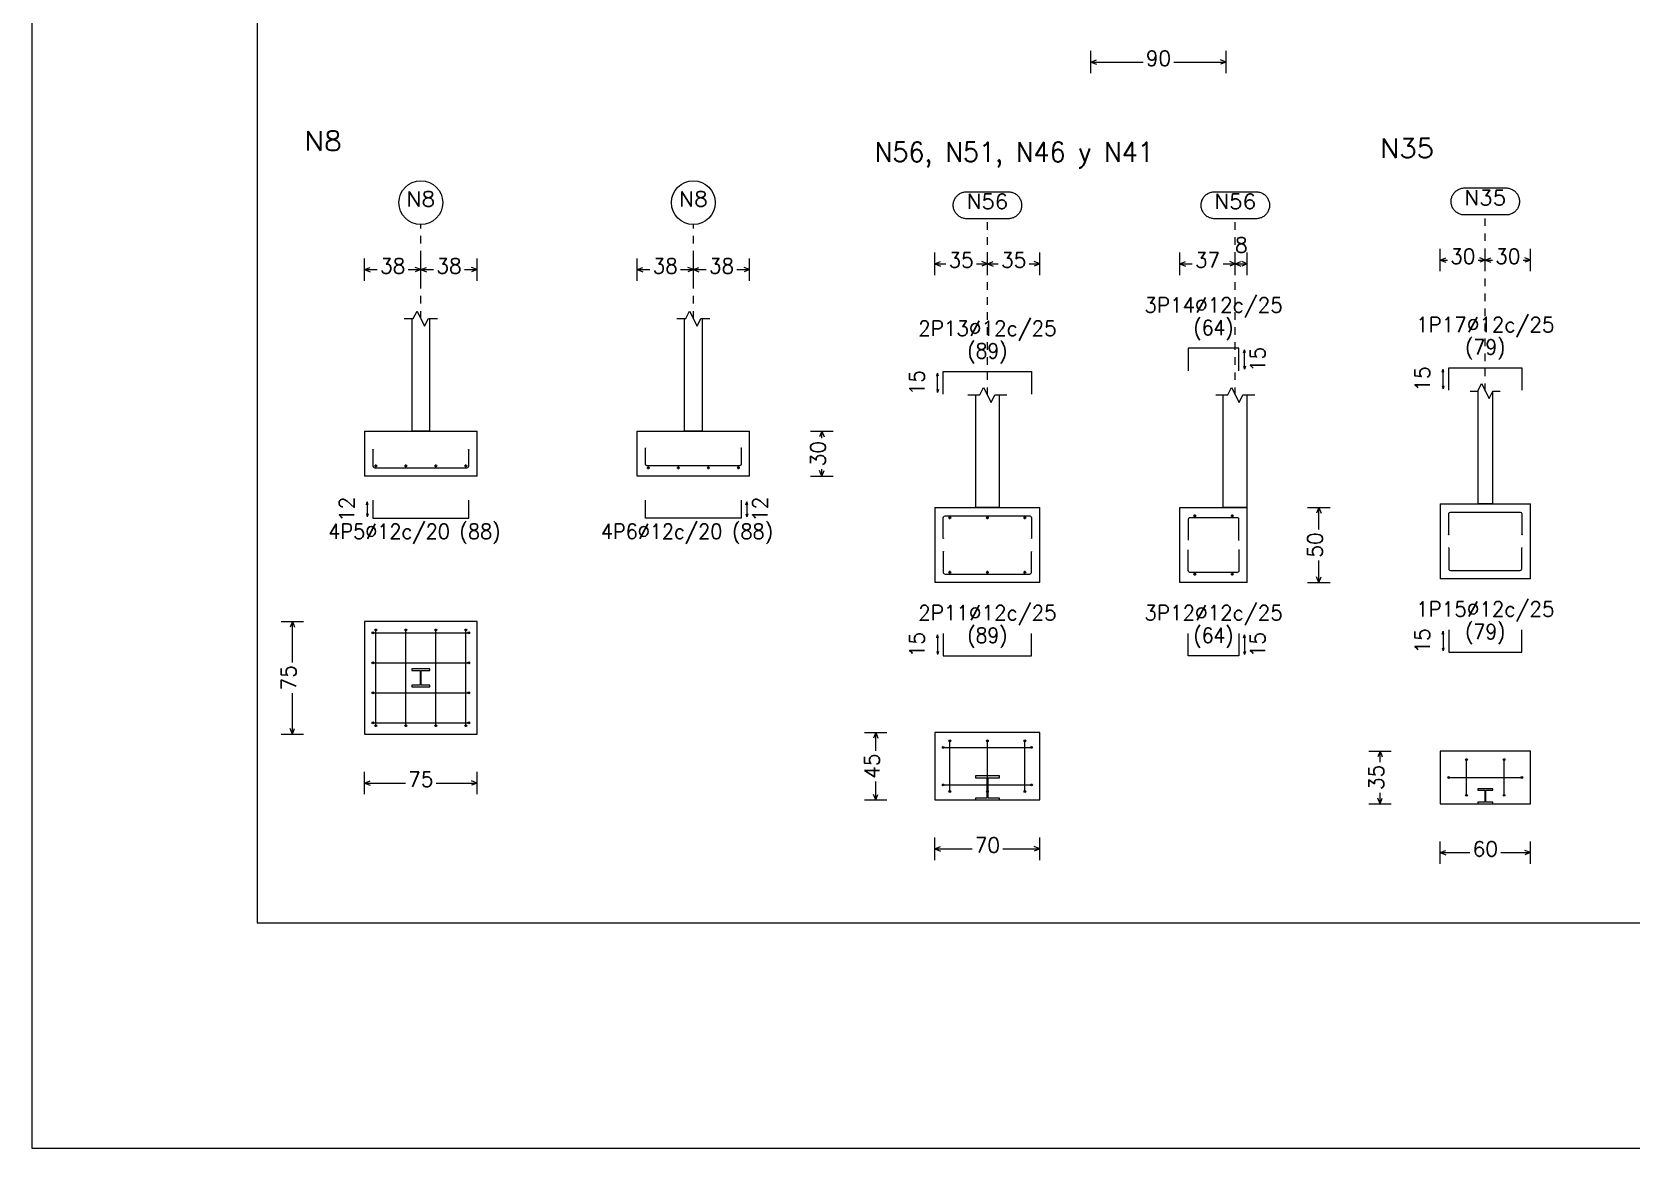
# Model space of a CAD drawing. Header units: millimetres. Extents: x -252 to 259, y -4 to 137.
# Drawn here: x -205.98 to -184.68, y 10.57 to 25.44 of the extents above; entities that cross this region are included whole.
import ezdxf
from ezdxf.enums import TextEntityAlignment as Align

# ---------------------------------------------------------------- set-up
doc = ezdxf.new("R2010")
doc.units = ezdxf.units.MM
doc.linetypes.add('CYPE_PUNTO', pattern=[0.075, 0, -0.075])
for name, color, linetype, lineweight in [('CIM_COTAS', 2, 'Continuous', 0), ('CIM_DIB_ARMADOS', 4, 'Continuous', 0), ('CIM_GEOMETRIA', 2, 'Continuous', 0), ('CIM_REFEREN', 2, 'Continuous', 0), ('CIM_TXT_ARMADOS', 3, 'Continuous', 0), ('RECUAD_LIMITES', 2, 'Continuous', 0), ('RECUAD_MARCO', 1, 'Continuous', 20)]:
    doc.layers.add(name, color=color, linetype=linetype, lineweight=lineweight)
doc.styles.add('CYPETXT', font='romans__.ttf', dxfattribs={"height": 0.2})

msp = doc.modelspace()

# ---------------------------------------------------------------- hatches: boundary and pattern name
at = {"layer": 'CIM_DIB_ARMADOS'}
h = msp.add_hatch(color=256, dxfattribs=at)
edge = h.paths.add_edge_path(flags=0)
edge.add_arc((-201.438, 19.871), 0.0016, 0, 360)
h = msp.add_hatch(color=256, dxfattribs=at)
edge = h.paths.add_edge_path(flags=0)
edge.add_arc((-200.162, 19.871), 0.0016, 0, 360)
h = msp.add_hatch(color=256, dxfattribs=at)
edge = h.paths.add_edge_path(flags=0)
edge.add_arc((-197.807, 19.895), 0.0016, 0, 360)
h = msp.add_hatch(color=256, dxfattribs=at)
edge = h.paths.add_edge_path(flags=0)
edge.add_arc((-196.531, 19.895), 0.0016, 0, 360)
h = msp.add_hatch(color=256, dxfattribs=at)
edge = h.paths.add_edge_path(flags=0)
edge.add_arc((-193.839, 18.69), 0.0016, 0, 360)
h = msp.add_hatch(color=256, dxfattribs=at)
edge = h.paths.add_edge_path(flags=0)
edge.add_arc((-192.663, 18.69), 0.0016, 0, 360)
h = msp.add_hatch(color=256, dxfattribs=at)
edge = h.paths.add_edge_path(flags=0)
edge.add_arc((-190.576, 18.666), 0.0016, 0, 360)
h = msp.add_hatch(color=256, dxfattribs=at)
edge = h.paths.add_edge_path(flags=0)
edge.add_arc((-190.576, 18.538), 0.0016, 0, 360)
h = msp.add_hatch(color=256, dxfattribs=at)
edge = h.paths.add_edge_path(flags=0)
edge.add_arc((-189.9, 18.666), 0.0016, 0, 360)
h = msp.add_hatch(color=256, dxfattribs=at)
edge = h.paths.add_edge_path(flags=0)
edge.add_arc((-189.9, 18.538), 0.0016, 0, 360)
h = msp.add_hatch(color=256, dxfattribs=at)
edge = h.paths.add_edge_path(flags=0)
edge.add_arc((-187.105, 18.74), 0.0016, 0, 360)
h = msp.add_hatch(color=256, dxfattribs=at)
edge = h.paths.add_edge_path(flags=0)
edge.add_arc((-187.105, 18.564), 0.0016, 0, 360)
h = msp.add_hatch(color=256, dxfattribs=at)
edge = h.paths.add_edge_path(flags=0)
edge.add_arc((-186.129, 18.74), 0.0016, 0, 360)
h = msp.add_hatch(color=256, dxfattribs=at)
edge = h.paths.add_edge_path(flags=0)
edge.add_arc((-186.129, 18.564), 0.0016, 0, 360)
h = msp.add_hatch(color=256, dxfattribs=at)
edge = h.paths.add_edge_path(flags=0)
edge.add_arc((-193.839, 18.514), 0.0016, 0, 360)
h = msp.add_hatch(color=256, dxfattribs=at)
edge = h.paths.add_edge_path(flags=0)
edge.add_arc((-192.663, 18.514), 0.0016, 0, 360)
h = msp.add_hatch(color=256, dxfattribs=at)
edge = h.paths.add_edge_path(flags=0)
edge.add_arc((-201.4, 17.471), 0.0016, 0, 360)
h = msp.add_hatch(color=256, dxfattribs=at)
edge = h.paths.add_edge_path(flags=0)
edge.add_arc((-201, 17.471), 0.0016, 0, 360)
h = msp.add_hatch(color=256, dxfattribs=at)
edge = h.paths.add_edge_path(flags=0)
edge.add_arc((-200.6, 17.471), 0.0016, 0, 360)
h = msp.add_hatch(color=256, dxfattribs=at)
edge = h.paths.add_edge_path(flags=0)
edge.add_arc((-200.2, 17.471), 0.0016, 0, 360)
h = msp.add_hatch(color=256, dxfattribs=at)
edge = h.paths.add_edge_path(flags=0)
edge.add_arc((-201.438, 17.433), 0.0016, 0, 360)
h = msp.add_hatch(color=256, dxfattribs=at)
edge = h.paths.add_edge_path(flags=0)
edge.add_arc((-200.162, 17.433), 0.0016, 0, 360)
h = msp.add_hatch(color=256, dxfattribs=at)
edge = h.paths.add_edge_path(flags=0)
edge.add_arc((-201.438, 17.033), 0.0016, 0, 360)
h = msp.add_hatch(color=256, dxfattribs=at)
edge = h.paths.add_edge_path(flags=0)
edge.add_arc((-200.162, 17.033), 0.0016, 0, 360)
h = msp.add_hatch(color=256, dxfattribs=at)
edge = h.paths.add_edge_path(flags=0)
edge.add_arc((-201.438, 16.633), 0.0016, 0, 360)
h = msp.add_hatch(color=256, dxfattribs=at)
edge = h.paths.add_edge_path(flags=0)
edge.add_arc((-200.162, 16.633), 0.0016, 0, 360)
h = msp.add_hatch(color=256, dxfattribs=at)
edge = h.paths.add_edge_path(flags=0)
edge.add_arc((-201.438, 16.233), 0.0016, 0, 360)
h = msp.add_hatch(color=256, dxfattribs=at)
edge = h.paths.add_edge_path(flags=0)
edge.add_arc((-201.4, 16.195), 0.0016, 0, 360)
h = msp.add_hatch(color=256, dxfattribs=at)
edge = h.paths.add_edge_path(flags=0)
edge.add_arc((-201, 16.195), 0.0016, 0, 360)
h = msp.add_hatch(color=256, dxfattribs=at)
edge = h.paths.add_edge_path(flags=0)
edge.add_arc((-200.6, 16.195), 0.0016, 0, 360)
h = msp.add_hatch(color=256, dxfattribs=at)
edge = h.paths.add_edge_path(flags=0)
edge.add_arc((-200.2, 16.195), 0.0016, 0, 360)
h = msp.add_hatch(color=256, dxfattribs=at)
edge = h.paths.add_edge_path(flags=0)
edge.add_arc((-200.162, 16.233), 0.0016, 0, 360)
h = msp.add_hatch(color=256, dxfattribs=at)
edge = h.paths.add_edge_path(flags=0)
edge.add_arc((-193.751, 15.994), 0.0016, 0, 360)
h = msp.add_hatch(color=256, dxfattribs=at)
edge = h.paths.add_edge_path(flags=0)
edge.add_arc((-193.751, 15.994), 0.0016, 0, 360)
h = msp.add_hatch(color=256, dxfattribs=at)
edge = h.paths.add_edge_path(flags=0)
edge.add_arc((-193.251, 15.994), 0.0016, 0, 360)
h = msp.add_hatch(color=256, dxfattribs=at)
edge = h.paths.add_edge_path(flags=0)
edge.add_arc((-193.251, 15.994), 0.0016, 0, 360)
h = msp.add_hatch(color=256, dxfattribs=at)
edge = h.paths.add_edge_path(flags=0)
edge.add_arc((-192.751, 15.994), 0.0016, 0, 360)
h = msp.add_hatch(color=256, dxfattribs=at)
edge = h.paths.add_edge_path(flags=0)
edge.add_arc((-192.751, 15.994), 0.0016, 0, 360)
h = msp.add_hatch(color=256, dxfattribs=at)
edge = h.paths.add_edge_path(flags=0)
edge.add_arc((-193.839, 15.906), 0.0016, 0, 360)
h = msp.add_hatch(color=256, dxfattribs=at)
edge = h.paths.add_edge_path(flags=0)
edge.add_arc((-193.839, 15.906), 0.0016, 0, 360)
h = msp.add_hatch(color=256, dxfattribs=at)
edge = h.paths.add_edge_path(flags=0)
edge.add_arc((-192.663, 15.906), 0.0016, 0, 360)
h = msp.add_hatch(color=256, dxfattribs=at)
edge = h.paths.add_edge_path(flags=0)
edge.add_arc((-192.663, 15.906), 0.0016, 0, 360)
h = msp.add_hatch(color=256, dxfattribs=at)
edge = h.paths.add_edge_path(flags=0)
edge.add_arc((-186.867, 15.744), 0.0016, 0, 360)
h = msp.add_hatch(color=256, dxfattribs=at)
edge = h.paths.add_edge_path(flags=0)
edge.add_arc((-186.867, 15.744), 0.0016, 0, 360)
h = msp.add_hatch(color=256, dxfattribs=at)
edge = h.paths.add_edge_path(flags=0)
edge.add_arc((-186.367, 15.744), 0.0016, 0, 360)
h = msp.add_hatch(color=256, dxfattribs=at)
edge = h.paths.add_edge_path(flags=0)
edge.add_arc((-186.367, 15.744), 0.0016, 0, 360)
h = msp.add_hatch(color=256, dxfattribs=at)
edge = h.paths.add_edge_path(flags=0)
edge.add_arc((-193.839, 15.406), 0.0016, 0, 360)
h = msp.add_hatch(color=256, dxfattribs=at)
edge = h.paths.add_edge_path(flags=0)
edge.add_arc((-193.839, 15.406), 0.0016, 0, 360)
h = msp.add_hatch(color=256, dxfattribs=at)
edge = h.paths.add_edge_path(flags=0)
edge.add_arc((-192.663, 15.406), 0.0016, 0, 360)
h = msp.add_hatch(color=256, dxfattribs=at)
edge = h.paths.add_edge_path(flags=0)
edge.add_arc((-192.663, 15.406), 0.0016, 0, 360)
h = msp.add_hatch(color=256, dxfattribs=at)
edge = h.paths.add_edge_path(flags=0)
edge.add_arc((-187.105, 15.506), 0.0016, 0, 360)
h = msp.add_hatch(color=256, dxfattribs=at)
edge = h.paths.add_edge_path(flags=0)
edge.add_arc((-187.105, 15.506), 0.0016, 0, 360)
h = msp.add_hatch(color=256, dxfattribs=at)
edge = h.paths.add_edge_path(flags=0)
edge.add_arc((-186.129, 15.506), 0.0016, 0, 360)
h = msp.add_hatch(color=256, dxfattribs=at)
edge = h.paths.add_edge_path(flags=0)
edge.add_arc((-186.129, 15.506), 0.0016, 0, 360)
h = msp.add_hatch(color=256, dxfattribs=at)
edge = h.paths.add_edge_path(flags=0)
edge.add_arc((-193.751, 15.318), 0.0016, 0, 360)
h = msp.add_hatch(color=256, dxfattribs=at)
edge = h.paths.add_edge_path(flags=0)
edge.add_arc((-193.751, 15.318), 0.0016, 0, 360)
h = msp.add_hatch(color=256, dxfattribs=at)
edge = h.paths.add_edge_path(flags=0)
edge.add_arc((-193.251, 15.318), 0.0016, 0, 360)
h = msp.add_hatch(color=256, dxfattribs=at)
edge = h.paths.add_edge_path(flags=0)
edge.add_arc((-193.251, 15.318), 0.0016, 0, 360)
h = msp.add_hatch(color=256, dxfattribs=at)
edge = h.paths.add_edge_path(flags=0)
edge.add_arc((-192.751, 15.318), 0.0016, 0, 360)
h = msp.add_hatch(color=256, dxfattribs=at)
edge = h.paths.add_edge_path(flags=0)
edge.add_arc((-192.751, 15.318), 0.0016, 0, 360)
h = msp.add_hatch(color=256, dxfattribs=at)
edge = h.paths.add_edge_path(flags=0)
edge.add_arc((-186.867, 15.268), 0.0016, 0, 360)
h = msp.add_hatch(color=256, dxfattribs=at)
edge = h.paths.add_edge_path(flags=0)
edge.add_arc((-186.867, 15.268), 0.0016, 0, 360)
h = msp.add_hatch(color=256, dxfattribs=at)
edge = h.paths.add_edge_path(flags=0)
edge.add_arc((-186.367, 15.268), 0.0016, 0, 360)
h = msp.add_hatch(color=256, dxfattribs=at)
edge = h.paths.add_edge_path(flags=0)
edge.add_arc((-186.367, 15.268), 0.0016, 0, 360)

# ---------------------------------------------------------------- linework, layer by layer
at = {"layer": 'CIM_COTAS'}
for p, q in [((-191.872, 24.885), (-191.872, 25.185)), ((-190.072, 24.885), (-190.072, 25.185)), ((-191.872, 25.035), (-191.797, 25.065)), ((-191.872, 25.035), (-191.797, 25.005)), ((-191.872, 25.035), (-191.177, 25.035)), ((-190.766, 25.035), (-190.072, 25.035)), ((-190.072, 25.035), (-190.147, 25.065)), ((-190.072, 25.035), (-190.147, 25.005)), ((-201.55, 22.12), (-201.55, 22.42)), ((-200.8, 22.12), (-200.8, 22.42)), ((-200.8, 22.12), (-200.8, 22.42)), ((-200.05, 22.12), (-200.05, 22.42)), ((-197.919, 22.12), (-197.919, 22.42)), ((-197.169, 22.12), (-197.169, 22.42)), ((-197.169, 22.12), (-197.169, 22.42)), ((-196.419, 22.12), (-196.419, 22.42)), ((-193.951, 22.198), (-193.951, 22.498)), ((-193.951, 22.348), (-193.876, 22.378)), ((-193.251, 22.348), (-193.326, 22.378)), ((-193.251, 22.198), (-193.251, 22.498)), ((-193.251, 22.198), (-193.251, 22.498)), ((-193.251, 22.348), (-193.176, 22.378)), ((-192.551, 22.348), (-192.626, 22.378)), ((-192.551, 22.198), (-192.551, 22.498)), ((-190.688, 22.198), (-190.688, 22.498)), ((-190.688, 22.348), (-190.613, 22.378)), ((-189.948, 22.348), (-190.023, 22.378)), ((-189.948, 22.198), (-189.948, 22.498)), ((-189.948, 22.198), (-189.948, 22.498)), ((-189.948, 22.348), (-189.873, 22.378)), ((-189.788, 22.348), (-189.863, 22.378)), ((-189.788, 22.198), (-189.788, 22.498)), ((-187.217, 22.248), (-187.217, 22.548)), ((-187.217, 22.398), (-187.142, 22.428)), ((-187.217, 22.398), (-187.142, 22.368)), ((-187.217, 22.398), (-187.123, 22.398)), ((-186.712, 22.398), (-186.617, 22.398)), ((-186.617, 22.398), (-186.692, 22.428)), ((-186.617, 22.398), (-186.692, 22.368)), ((-186.617, 22.248), (-186.617, 22.548)), ((-186.617, 22.248), (-186.617, 22.548)), ((-186.617, 22.398), (-186.542, 22.428)), ((-186.617, 22.398), (-186.542, 22.368)), ((-186.617, 22.398), (-186.523, 22.398)), ((-186.112, 22.398), (-186.017, 22.398)), ((-186.017, 22.398), (-186.092, 22.428)), ((-186.017, 22.398), (-186.092, 22.368)), ((-186.017, 22.248), (-186.017, 22.548)), ((-201.55, 22.27), (-201.475, 22.3)), ((-201.55, 22.27), (-201.475, 22.24)), ((-201.55, 22.27), (-201.381, 22.27)), ((-200.97, 22.27), (-200.8, 22.27)), ((-200.8, 22.27), (-200.875, 22.3)), ((-200.8, 22.27), (-200.875, 22.24)), ((-200.8, 22.27), (-200.725, 22.3)), ((-200.8, 22.27), (-200.725, 22.24)), ((-200.8, 22.27), (-200.631, 22.27)), ((-200.22, 22.27), (-200.05, 22.27)), ((-200.05, 22.27), (-200.125, 22.3)), ((-200.05, 22.27), (-200.125, 22.24)), ((-197.919, 22.27), (-197.844, 22.3)), ((-197.919, 22.27), (-197.844, 22.24)), ((-197.919, 22.27), (-197.75, 22.27)), ((-197.339, 22.27), (-197.169, 22.27)), ((-197.169, 22.27), (-197.244, 22.3)), ((-197.169, 22.27), (-197.244, 22.24)), ((-197.169, 22.27), (-197.094, 22.3)), ((-197.169, 22.27), (-197.094, 22.24)), ((-197.169, 22.27), (-197, 22.27)), ((-196.589, 22.27), (-196.419, 22.27)), ((-196.419, 22.27), (-196.494, 22.3)), ((-196.419, 22.27), (-196.494, 22.24)), ((-193.951, 22.348), (-193.876, 22.318)), ((-193.951, 22.348), (-193.806, 22.348)), ((-193.395, 22.348), (-193.251, 22.348)), ((-193.251, 22.348), (-193.326, 22.318)), ((-193.251, 22.348), (-193.176, 22.318)), ((-193.251, 22.348), (-193.106, 22.348)), ((-192.695, 22.348), (-192.551, 22.348)), ((-192.551, 22.348), (-192.626, 22.318)), ((-190.688, 22.348), (-190.613, 22.318)), ((-190.688, 22.348), (-190.523, 22.348)), ((-190.112, 22.348), (-189.948, 22.348)), ((-189.948, 22.348), (-190.023, 22.318)), ((-189.948, 22.348), (-189.873, 22.318)), ((-189.948, 22.348), (-189.788, 22.348)), ((-189.788, 22.348), (-189.863, 22.318)), ((-195.608, 20.119), (-195.308, 20.119)), ((-195.458, 20.119), (-195.488, 20.044)), ((-195.458, 20.119), (-195.428, 20.044)), ((-195.458, 20.025), (-195.458, 20.119)), ((-195.458, 19.519), (-195.458, 19.614)), ((-195.608, 19.519), (-195.308, 19.519)), ((-195.458, 19.519), (-195.488, 19.594)), ((-195.458, 19.519), (-195.428, 19.594)), ((-188.985, 19.102), (-188.685, 19.102)), ((-188.835, 19.102), (-188.865, 19.027)), ((-188.835, 19.102), (-188.805, 19.027)), ((-188.835, 18.807), (-188.835, 19.102)), ((-188.835, 18.102), (-188.835, 18.396)), ((-188.835, 18.102), (-188.865, 18.177)), ((-188.835, 18.102), (-188.805, 18.177)), ((-188.985, 18.102), (-188.685, 18.102)), ((-202.662, 17.583), (-202.362, 17.583)), ((-202.512, 17.583), (-202.542, 17.508)), ((-202.512, 17.583), (-202.482, 17.508)), ((-202.512, 17.039), (-202.512, 17.583)), ((-202.512, 16.083), (-202.512, 16.628)), ((-202.662, 16.083), (-202.362, 16.083)), ((-202.512, 16.083), (-202.542, 16.158)), ((-202.512, 16.083), (-202.482, 16.158)), ((-194.889, 16.106), (-194.589, 16.106)), ((-194.739, 16.106), (-194.769, 16.031)), ((-194.739, 16.106), (-194.709, 16.031)), ((-194.739, 15.861), (-194.739, 16.106)), ((-188.17, 15.856), (-187.87, 15.856)), ((-188.02, 15.856), (-188.05, 15.781)), ((-188.02, 15.856), (-187.99, 15.781)), ((-188.02, 15.711), (-188.02, 15.856)), ((-201.55, 15.282), (-201.55, 15.582)), ((-200.05, 15.282), (-200.05, 15.582)), ((-201.55, 15.432), (-201.475, 15.462)), ((-201.55, 15.432), (-201.475, 15.402)), ((-201.55, 15.432), (-201.006, 15.432)), ((-200.595, 15.432), (-200.05, 15.432)), ((-200.05, 15.432), (-200.125, 15.462)), ((-200.05, 15.432), (-200.125, 15.402)), ((-194.739, 15.206), (-194.739, 15.45)), ((-194.889, 15.206), (-194.589, 15.206)), ((-194.739, 15.206), (-194.769, 15.281)), ((-194.739, 15.206), (-194.709, 15.281)), ((-188.17, 15.156), (-187.87, 15.156)), ((-188.02, 15.156), (-188.05, 15.231)), ((-188.02, 15.156), (-188.02, 15.3)), ((-188.02, 15.156), (-187.99, 15.231)), ((-193.951, 14.405), (-193.951, 14.705)), ((-192.551, 14.405), (-192.551, 14.705)), ((-193.951, 14.555), (-193.876, 14.585)), ((-193.951, 14.555), (-193.876, 14.525)), ((-193.951, 14.555), (-193.456, 14.555)), ((-193.045, 14.555), (-192.551, 14.555)), ((-192.551, 14.555), (-192.626, 14.585)), ((-192.551, 14.555), (-192.626, 14.525)), ((-187.217, 14.355), (-187.217, 14.655)), ((-187.217, 14.505), (-187.142, 14.535)), ((-187.217, 14.505), (-187.142, 14.475)), ((-187.217, 14.505), (-186.823, 14.505)), ((-186.412, 14.505), (-186.017, 14.505)), ((-186.017, 14.505), (-186.092, 14.535)), ((-186.017, 14.505), (-186.092, 14.475)), ((-186.017, 14.355), (-186.017, 14.655))]:
    msp.add_line(p, q, dxfattribs=at)
at = {"layer": 'CIM_COTAS', "linetype": 'CYPE_PUNTO'}
for p, q in [((-200.8, 21.619), (-200.8, 22.87)), ((-197.169, 21.619), (-197.169, 22.87)), ((-193.251, 20.602), (-193.251, 22.948)), ((-189.948, 20.602), (-189.948, 22.948)), ((-186.617, 20.652), (-186.617, 22.998))]:
    msp.add_line(p, q, dxfattribs=at)
at = {"layer": 'CIM_COTAS'}
for points in [[(-192.975, 23.308), (-192.963, 23.308), (-192.951, 23.306), (-192.939, 23.304), (-192.927, 23.302), (-192.916, 23.298), (-192.904, 23.294), (-192.894, 23.289), (-192.883, 23.283), (-192.873, 23.276), (-192.863, 23.269), (-192.854, 23.261), (-192.845, 23.253), (-192.837, 23.244), (-192.83, 23.235), (-192.823, 23.225), (-192.817, 23.214), (-192.811, 23.204), (-192.807, 23.193), (-192.803, 23.181), (-192.8, 23.17), (-192.797, 23.158), (-192.796, 23.146), (-192.795, 23.134), (-192.795, 23.122), (-192.796, 23.11), (-192.797, 23.098), (-192.8, 23.086), (-192.803, 23.075), (-192.807, 23.063), (-192.811, 23.052), (-192.817, 23.041), (-192.823, 23.031), (-192.83, 23.021), (-192.837, 23.012), (-192.845, 23.003), (-192.854, 22.994), (-192.863, 22.987), (-192.873, 22.98), (-192.883, 22.973), (-192.894, 22.967), (-192.904, 22.962), (-192.916, 22.958), (-192.927, 22.954), (-192.939, 22.952), (-192.951, 22.95), (-192.963, 22.948), (-192.975, 22.948), (-193.527, 22.948), (-193.539, 22.948), (-193.551, 22.95), (-193.563, 22.952), (-193.574, 22.954), (-193.586, 22.958), (-193.597, 22.962), (-193.608, 22.967), (-193.618, 22.973), (-193.629, 22.98), (-193.638, 22.987), (-193.647, 22.994), (-193.656, 23.003), (-193.664, 23.012), (-193.672, 23.021), (-193.678, 23.031), (-193.685, 23.041), (-193.69, 23.052), (-193.695, 23.063), (-193.699, 23.075), (-193.702, 23.086), (-193.704, 23.098), (-193.706, 23.11), (-193.707, 23.122), (-193.707, 23.134), (-193.706, 23.146), (-193.704, 23.158), (-193.702, 23.17), (-193.699, 23.181), (-193.695, 23.193), (-193.69, 23.204), (-193.685, 23.214), (-193.678, 23.225), (-193.672, 23.235), (-193.664, 23.244), (-193.656, 23.253), (-193.647, 23.261), (-193.638, 23.269), (-193.629, 23.276), (-193.618, 23.283), (-193.608, 23.289), (-193.597, 23.294), (-193.586, 23.298), (-193.574, 23.302), (-193.563, 23.304), (-193.551, 23.306), (-193.539, 23.308), (-193.527, 23.308), (-192.975, 23.308)], [(-189.672, 23.308), (-189.66, 23.308), (-189.648, 23.306), (-189.636, 23.304), (-189.624, 23.302), (-189.613, 23.298), (-189.601, 23.294), (-189.591, 23.289), (-189.58, 23.283), (-189.57, 23.276), (-189.56, 23.269), (-189.551, 23.261), (-189.542, 23.253), (-189.534, 23.244), (-189.527, 23.235), (-189.52, 23.225), (-189.514, 23.214), (-189.508, 23.204), (-189.504, 23.193), (-189.5, 23.181), (-189.497, 23.17), (-189.494, 23.158), (-189.493, 23.146), (-189.492, 23.134), (-189.492, 23.122), (-189.493, 23.11), (-189.494, 23.098), (-189.497, 23.086), (-189.5, 23.075), (-189.504, 23.063), (-189.508, 23.052), (-189.514, 23.041), (-189.52, 23.031), (-189.527, 23.021), (-189.534, 23.012), (-189.542, 23.003), (-189.551, 22.994), (-189.56, 22.987), (-189.57, 22.98), (-189.58, 22.973), (-189.591, 22.967), (-189.601, 22.962), (-189.613, 22.958), (-189.624, 22.954), (-189.636, 22.952), (-189.648, 22.95), (-189.66, 22.948), (-189.672, 22.948), (-190.224, 22.948), (-190.236, 22.948), (-190.248, 22.95), (-190.26, 22.952), (-190.271, 22.954), (-190.283, 22.958), (-190.294, 22.962), (-190.305, 22.967), (-190.315, 22.973), (-190.326, 22.98), (-190.335, 22.987), (-190.344, 22.994), (-190.353, 23.003), (-190.361, 23.012), (-190.369, 23.021), (-190.375, 23.031), (-190.382, 23.041), (-190.387, 23.052), (-190.392, 23.063), (-190.396, 23.075), (-190.399, 23.086), (-190.401, 23.098), (-190.403, 23.11), (-190.404, 23.122), (-190.404, 23.134), (-190.403, 23.146), (-190.401, 23.158), (-190.399, 23.17), (-190.396, 23.181), (-190.392, 23.193), (-190.387, 23.204), (-190.382, 23.214), (-190.375, 23.225), (-190.369, 23.235), (-190.361, 23.244), (-190.353, 23.253), (-190.344, 23.261), (-190.335, 23.269), (-190.326, 23.276), (-190.315, 23.283), (-190.305, 23.289), (-190.294, 23.294), (-190.283, 23.298), (-190.271, 23.302), (-190.26, 23.304), (-190.248, 23.306), (-190.236, 23.308), (-190.224, 23.308), (-189.672, 23.308)], [(-186.341, 23.358), (-186.329, 23.358), (-186.317, 23.356), (-186.305, 23.354), (-186.294, 23.352), (-186.282, 23.348), (-186.271, 23.344), (-186.26, 23.339), (-186.25, 23.333), (-186.239, 23.326), (-186.23, 23.319), (-186.221, 23.311), (-186.212, 23.303), (-186.204, 23.294), (-186.196, 23.285), (-186.19, 23.275), (-186.183, 23.264), (-186.178, 23.254), (-186.173, 23.243), (-186.169, 23.231), (-186.166, 23.22), (-186.164, 23.208), (-186.162, 23.196), (-186.161, 23.184), (-186.161, 23.172), (-186.162, 23.16), (-186.164, 23.148), (-186.166, 23.136), (-186.169, 23.125), (-186.173, 23.113), (-186.178, 23.102), (-186.183, 23.091), (-186.19, 23.081), (-186.196, 23.071), (-186.204, 23.062), (-186.212, 23.053), (-186.221, 23.044), (-186.23, 23.037), (-186.239, 23.03), (-186.25, 23.023), (-186.26, 23.017), (-186.271, 23.012), (-186.282, 23.008), (-186.294, 23.004), (-186.305, 23.002), (-186.317, 23), (-186.329, 22.998), (-186.341, 22.998), (-186.893, 22.998), (-186.905, 22.998), (-186.917, 23), (-186.929, 23.002), (-186.941, 23.004), (-186.952, 23.008), (-186.964, 23.012), (-186.975, 23.017), (-186.985, 23.023), (-186.995, 23.03), (-187.005, 23.037), (-187.014, 23.044), (-187.023, 23.053), (-187.031, 23.062), (-187.038, 23.071), (-187.045, 23.081), (-187.051, 23.091), (-187.057, 23.102), (-187.061, 23.113), (-187.065, 23.125), (-187.068, 23.136), (-187.071, 23.148), (-187.072, 23.16), (-187.073, 23.172), (-187.073, 23.184), (-187.072, 23.196), (-187.071, 23.208), (-187.068, 23.22), (-187.065, 23.231), (-187.061, 23.243), (-187.057, 23.254), (-187.051, 23.264), (-187.045, 23.275), (-187.038, 23.285), (-187.031, 23.294), (-187.023, 23.303), (-187.014, 23.311), (-187.005, 23.319), (-186.995, 23.326), (-186.985, 23.333), (-186.975, 23.339), (-186.964, 23.344), (-186.952, 23.348), (-186.941, 23.352), (-186.929, 23.354), (-186.917, 23.356), (-186.905, 23.358), (-186.893, 23.358), (-186.341, 23.358)]]:
    msp.add_lwpolyline(points, close=True, dxfattribs=at)
for centre in [(-200.8, 23.163), (-197.169, 23.163)]:
    msp.add_circle(centre, 0.292, dxfattribs=at)
at = {"layer": 'CIM_DIB_ARMADOS'}
for p, q in [((-201.418, 19.655), (-201.382, 19.655)), ((-201.4, 19.637), (-201.4, 19.673)), ((-201.018, 19.655), (-200.982, 19.655)), ((-201, 19.637), (-201, 19.673)), ((-200.618, 19.655), (-200.582, 19.655)), ((-200.6, 19.637), (-200.6, 19.673)), ((-200.218, 19.655), (-200.182, 19.655)), ((-200.2, 19.637), (-200.2, 19.673)), ((-197.787, 19.631), (-197.751, 19.631)), ((-197.769, 19.613), (-197.769, 19.649)), ((-197.387, 19.631), (-197.351, 19.631)), ((-197.369, 19.613), (-197.369, 19.649)), ((-196.987, 19.631), (-196.951, 19.631)), ((-196.969, 19.613), (-196.969, 19.649)), ((-196.587, 19.631), (-196.551, 19.631)), ((-196.569, 19.613), (-196.569, 19.649)), ((-193.769, 18.966), (-193.733, 18.966)), ((-193.751, 18.948), (-193.751, 18.984)), ((-193.269, 18.966), (-193.233, 18.966)), ((-193.251, 18.948), (-193.251, 18.984)), ((-192.769, 18.966), (-192.733, 18.966)), ((-192.751, 18.948), (-192.751, 18.984)), ((-190.506, 18.99), (-190.47, 18.99)), ((-190.488, 18.972), (-190.488, 19.008)), ((-190.006, 18.99), (-189.97, 18.99)), ((-189.988, 18.972), (-189.988, 19.008)), ((-193.769, 18.238), (-193.733, 18.238)), ((-193.751, 18.22), (-193.751, 18.256)), ((-193.269, 18.238), (-193.233, 18.238)), ((-193.251, 18.22), (-193.251, 18.256)), ((-192.769, 18.238), (-192.733, 18.238)), ((-192.751, 18.22), (-192.751, 18.256)), ((-190.506, 18.214), (-190.47, 18.214)), ((-190.488, 18.196), (-190.488, 18.232)), ((-190.006, 18.214), (-189.97, 18.214)), ((-189.988, 18.196), (-189.988, 18.232))]:
    msp.add_line(p, q, dxfattribs=at)
for points in [[(-189.9, 20.923), (-189.9, 21.223), (-190.576, 21.223), (-190.576, 20.923)], [(-193.839, 20.613), (-193.839, 20.913), (-192.663, 20.913), (-192.663, 20.613)], [(-187.105, 20.663), (-187.105, 20.963), (-186.129, 20.963), (-186.129, 20.663)], [(-201.438, 19.871), (-201.438, 19.655), (-201.435, 19.643), (-201.426, 19.635), (-201.414, 19.631), (-200.186, 19.631), (-200.174, 19.635), (-200.166, 19.643), (-200.162, 19.655), (-200.162, 19.871)], [(-196.531, 19.895), (-196.531, 19.679), (-196.535, 19.667), (-196.543, 19.659), (-196.555, 19.655), (-197.783, 19.655), (-197.795, 19.659), (-197.804, 19.667), (-197.807, 19.679), (-197.807, 19.895)], [(-201.438, 19.198), (-201.438, 18.958), (-200.162, 18.958), (-200.162, 19.198)], [(-196.531, 19.198), (-196.531, 18.958), (-197.807, 18.958), (-197.807, 19.198)], [(-193.839, 18.69), (-193.839, 18.966), (-193.835, 18.978), (-193.827, 18.987), (-193.815, 18.99), (-192.687, 18.99), (-192.675, 18.987), (-192.666, 18.978), (-192.663, 18.966), (-192.663, 18.69)], [(-189.9, 18.666), (-189.9, 18.942), (-189.903, 18.954), (-189.912, 18.963), (-189.924, 18.966), (-190.552, 18.966), (-190.564, 18.963), (-190.572, 18.954), (-190.576, 18.942), (-190.576, 18.666)], [(-187.105, 18.74), (-187.105, 19.016), (-187.102, 19.028), (-187.093, 19.037), (-187.081, 19.04), (-186.153, 19.04), (-186.141, 19.037), (-186.133, 19.028), (-186.129, 19.016), (-186.129, 18.74)], [(-189.9, 18.538), (-189.9, 18.262), (-189.903, 18.25), (-189.912, 18.241), (-189.924, 18.238), (-190.552, 18.238), (-190.564, 18.241), (-190.572, 18.25), (-190.576, 18.262), (-190.576, 18.538)], [(-187.105, 18.564), (-187.105, 18.288), (-187.102, 18.276), (-187.093, 18.267), (-187.081, 18.264), (-186.153, 18.264), (-186.141, 18.267), (-186.133, 18.276), (-186.129, 18.288), (-186.129, 18.564)], [(-193.839, 18.514), (-193.839, 18.238), (-193.835, 18.226), (-193.827, 18.217), (-193.815, 18.214), (-192.687, 18.214), (-192.675, 18.217), (-192.666, 18.226), (-192.663, 18.238), (-192.663, 18.514)], [(-201.4, 16.195), (-201.4, 16.199), (-201.4, 16.207), (-201.4, 16.219), (-201.4, 17.447), (-201.4, 17.459), (-201.4, 17.468), (-201.4, 17.471)], [(-201, 16.195), (-201, 16.199), (-201, 16.207), (-201, 16.219), (-201, 17.447), (-201, 17.459), (-201, 17.468), (-201, 17.471)], [(-200.6, 16.195), (-200.6, 16.199), (-200.6, 16.207), (-200.6, 16.219), (-200.6, 17.447), (-200.6, 17.459), (-200.6, 17.468), (-200.6, 17.471)], [(-200.2, 16.195), (-200.2, 16.199), (-200.2, 16.207), (-200.2, 16.219), (-200.2, 17.447), (-200.2, 17.459), (-200.2, 17.468), (-200.2, 17.471)], [(-187.105, 17.474), (-187.105, 17.174), (-186.129, 17.174), (-186.129, 17.474)], [(-201.438, 17.433), (-201.435, 17.433), (-201.426, 17.433), (-201.414, 17.433), (-200.186, 17.433), (-200.174, 17.433), (-200.166, 17.433), (-200.162, 17.433)], [(-193.839, 17.424), (-193.839, 17.124), (-192.663, 17.124), (-192.663, 17.424)], [(-189.9, 17.424), (-189.9, 17.124), (-190.576, 17.124), (-190.576, 17.424)], [(-201.438, 17.033), (-201.435, 17.033), (-201.426, 17.033), (-201.414, 17.033), (-200.186, 17.033), (-200.174, 17.033), (-200.166, 17.033), (-200.162, 17.033)], [(-201.438, 16.633), (-201.435, 16.633), (-201.426, 16.633), (-201.414, 16.633), (-200.186, 16.633), (-200.174, 16.633), (-200.166, 16.633), (-200.162, 16.633)], [(-201.438, 16.233), (-201.435, 16.233), (-201.426, 16.233), (-201.414, 16.233), (-200.186, 16.233), (-200.174, 16.233), (-200.166, 16.233), (-200.162, 16.233)], [(-193.751, 15.318), (-193.751, 15.321), (-193.751, 15.33), (-193.751, 15.342), (-193.751, 15.97), (-193.751, 15.982), (-193.751, 15.991), (-193.751, 15.994)], [(-193.751, 15.318), (-193.751, 15.321), (-193.751, 15.33), (-193.751, 15.342), (-193.751, 15.97), (-193.751, 15.982), (-193.751, 15.991), (-193.751, 15.994)], [(-193.251, 15.318), (-193.251, 15.321), (-193.251, 15.33), (-193.251, 15.342), (-193.251, 15.97), (-193.251, 15.982), (-193.251, 15.991), (-193.251, 15.994)], [(-193.251, 15.318), (-193.251, 15.321), (-193.251, 15.33), (-193.251, 15.342), (-193.251, 15.97), (-193.251, 15.982), (-193.251, 15.991), (-193.251, 15.994)], [(-192.751, 15.318), (-192.751, 15.321), (-192.751, 15.33), (-192.751, 15.342), (-192.751, 15.97), (-192.751, 15.982), (-192.751, 15.991), (-192.751, 15.994)], [(-192.751, 15.318), (-192.751, 15.321), (-192.751, 15.33), (-192.751, 15.342), (-192.751, 15.97), (-192.751, 15.982), (-192.751, 15.991), (-192.751, 15.994)], [(-193.839, 15.906), (-193.835, 15.906), (-193.827, 15.906), (-193.815, 15.906), (-192.687, 15.906), (-192.675, 15.906), (-192.666, 15.906), (-192.663, 15.906)], [(-193.839, 15.906), (-193.835, 15.906), (-193.827, 15.906), (-193.815, 15.906), (-192.687, 15.906), (-192.675, 15.906), (-192.666, 15.906), (-192.663, 15.906)], [(-186.867, 15.268), (-186.867, 15.271), (-186.867, 15.28), (-186.867, 15.292), (-186.867, 15.72), (-186.867, 15.732), (-186.867, 15.741), (-186.867, 15.744)], [(-186.867, 15.268), (-186.867, 15.271), (-186.867, 15.28), (-186.867, 15.292), (-186.867, 15.72), (-186.867, 15.732), (-186.867, 15.741), (-186.867, 15.744)], [(-186.367, 15.268), (-186.367, 15.271), (-186.367, 15.28), (-186.367, 15.292), (-186.367, 15.72), (-186.367, 15.732), (-186.367, 15.741), (-186.367, 15.744)], [(-186.367, 15.268), (-186.367, 15.271), (-186.367, 15.28), (-186.367, 15.292), (-186.367, 15.72), (-186.367, 15.732), (-186.367, 15.741), (-186.367, 15.744)], [(-193.839, 15.406), (-193.835, 15.406), (-193.827, 15.406), (-193.815, 15.406), (-192.687, 15.406), (-192.675, 15.406), (-192.666, 15.406), (-192.663, 15.406)], [(-193.839, 15.406), (-193.835, 15.406), (-193.827, 15.406), (-193.815, 15.406), (-192.687, 15.406), (-192.675, 15.406), (-192.666, 15.406), (-192.663, 15.406)], [(-187.105, 15.506), (-187.102, 15.506), (-187.093, 15.506), (-187.081, 15.506), (-186.153, 15.506), (-186.141, 15.506), (-186.133, 15.506), (-186.129, 15.506)], [(-187.105, 15.506), (-187.102, 15.506), (-187.093, 15.506), (-187.081, 15.506), (-186.153, 15.506), (-186.141, 15.506), (-186.133, 15.506), (-186.129, 15.506)]]:
    msp.add_lwpolyline(points, dxfattribs=at)
for centre, radius in [((-201.438, 19.871), 0.0016), ((-200.162, 19.871), 0.0016), ((-197.807, 19.895), 0.0016), ((-196.531, 19.895), 0.0016), ((-201.4, 19.655), 0.012), ((-201, 19.655), 0.012), ((-200.6, 19.655), 0.012), ((-200.2, 19.655), 0.012), ((-197.769, 19.631), 0.012), ((-197.369, 19.631), 0.012), ((-196.969, 19.631), 0.012), ((-196.569, 19.631), 0.012), ((-193.751, 18.966), 0.012), ((-193.251, 18.966), 0.012), ((-192.751, 18.966), 0.012), ((-190.488, 18.99), 0.012), ((-189.988, 18.99), 0.012), ((-193.839, 18.69), 0.0016), ((-192.663, 18.69), 0.0016), ((-190.576, 18.666), 0.0016), ((-190.576, 18.538), 0.0016), ((-189.9, 18.666), 0.0016), ((-189.9, 18.538), 0.0016), ((-187.105, 18.74), 0.0016), ((-187.105, 18.564), 0.0016), ((-186.129, 18.74), 0.0016), ((-186.129, 18.564), 0.0016), ((-193.839, 18.514), 0.0016), ((-192.663, 18.514), 0.0016), ((-193.751, 18.238), 0.012), ((-193.251, 18.238), 0.012), ((-192.751, 18.238), 0.012), ((-190.488, 18.214), 0.012), ((-189.988, 18.214), 0.012), ((-201.4, 17.471), 0.012), ((-201.4, 17.471), 0.0016), ((-201, 17.471), 0.012), ((-201, 17.471), 0.0016), ((-200.6, 17.471), 0.012), ((-200.6, 17.471), 0.0016), ((-200.2, 17.471), 0.012), ((-200.2, 17.471), 0.0016), ((-201.438, 17.433), 0.012), ((-201.438, 17.433), 0.0016), ((-200.162, 17.433), 0.012), ((-200.162, 17.433), 0.0016), ((-201.438, 17.033), 0.012), ((-200.162, 17.033), 0.012), ((-201.438, 17.033), 0.0016), ((-200.162, 17.033), 0.0016), ((-201.438, 16.633), 0.012), ((-201.438, 16.633), 0.0016), ((-200.162, 16.633), 0.012), ((-200.162, 16.633), 0.0016), ((-201.438, 16.233), 0.012), ((-201.438, 16.233), 0.0016), ((-201.4, 16.195), 0.012), ((-201.4, 16.195), 0.0016), ((-201, 16.195), 0.012), ((-201, 16.195), 0.0016), ((-200.6, 16.195), 0.012), ((-200.6, 16.195), 0.0016), ((-200.2, 16.195), 0.012), ((-200.2, 16.195), 0.0016), ((-200.162, 16.233), 0.012), ((-200.162, 16.233), 0.0016), ((-193.751, 15.994), 0.012), ((-193.751, 15.994), 0.012), ((-193.751, 15.994), 0.0016), ((-193.751, 15.994), 0.0016), ((-193.251, 15.994), 0.012), ((-193.251, 15.994), 0.012), ((-193.251, 15.994), 0.0016), ((-193.251, 15.994), 0.0016), ((-192.751, 15.994), 0.012), ((-192.751, 15.994), 0.012), ((-192.751, 15.994), 0.0016), ((-192.751, 15.994), 0.0016), ((-193.839, 15.906), 0.012), ((-193.839, 15.906), 0.012), ((-193.839, 15.906), 0.0016), ((-193.839, 15.906), 0.0016), ((-192.663, 15.906), 0.012), ((-192.663, 15.906), 0.012), ((-192.663, 15.906), 0.0016), ((-192.663, 15.906), 0.0016), ((-186.867, 15.744), 0.012), ((-186.867, 15.744), 0.012), ((-186.867, 15.744), 0.0016), ((-186.867, 15.744), 0.0016), ((-186.367, 15.744), 0.012), ((-186.367, 15.744), 0.012), ((-186.367, 15.744), 0.0016), ((-186.367, 15.744), 0.0016), ((-193.839, 15.406), 0.012), ((-193.839, 15.406), 0.012), ((-193.839, 15.406), 0.0016), ((-193.839, 15.406), 0.0016), ((-192.663, 15.406), 0.012), ((-192.663, 15.406), 0.012), ((-192.663, 15.406), 0.0016), ((-192.663, 15.406), 0.0016), ((-187.105, 15.506), 0.012), ((-187.105, 15.506), 0.012), ((-187.105, 15.506), 0.0016), ((-187.105, 15.506), 0.0016), ((-186.129, 15.506), 0.012), ((-186.129, 15.506), 0.012), ((-186.129, 15.506), 0.0016), ((-186.129, 15.506), 0.0016), ((-193.751, 15.318), 0.012), ((-193.751, 15.318), 0.012), ((-193.751, 15.318), 0.0016), ((-193.751, 15.318), 0.0016), ((-193.251, 15.318), 0.012), ((-193.251, 15.318), 0.012), ((-193.251, 15.318), 0.0016), ((-193.251, 15.318), 0.0016), ((-192.751, 15.318), 0.012), ((-192.751, 15.318), 0.012), ((-192.751, 15.318), 0.0016), ((-192.751, 15.318), 0.0016), ((-186.867, 15.268), 0.012), ((-186.867, 15.268), 0.012), ((-186.867, 15.268), 0.0016), ((-186.867, 15.268), 0.0016), ((-186.367, 15.268), 0.012), ((-186.367, 15.268), 0.012), ((-186.367, 15.268), 0.0016), ((-186.367, 15.268), 0.0016)]:
    msp.add_circle(centre, radius, dxfattribs=at)
at = {"layer": 'CIM_GEOMETRIA'}
for p, q in [((-200.92, 21.619), (-200.92, 20.119)), ((-200.68, 20.119), (-200.68, 21.619)), ((-197.049, 20.119), (-197.049, 21.619)), ((-193.411, 20.602), (-193.411, 19.102)), ((-193.091, 19.102), (-193.091, 20.602)), ((-189.788, 19.102), (-189.788, 20.602)), ((-186.717, 20.652), (-186.717, 19.152)), ((-186.517, 19.152), (-186.517, 20.652)), ((-201.55, 20.119), (-200.05, 20.119)), ((-201.55, 20.119), (-201.55, 19.519)), ((-200.68, 20.119), (-200.92, 20.119)), ((-200.92, 20.119), (-200.807, 20.119)), ((-200.68, 20.119), (-200.794, 20.119)), ((-200.05, 19.519), (-200.05, 20.119)), ((-197.919, 20.119), (-196.419, 20.119)), ((-197.919, 19.519), (-197.919, 20.119)), ((-197.049, 20.119), (-197.289, 20.119)), ((-196.419, 19.519), (-196.419, 20.119)), ((-200.05, 19.519), (-201.55, 19.519)), ((-196.419, 19.519), (-197.919, 19.519)), ((-193.951, 19.102), (-192.551, 19.102)), ((-193.951, 19.102), (-193.951, 18.102)), ((-193.091, 19.102), (-193.411, 19.102)), ((-193.411, 19.102), (-193.259, 19.102)), ((-193.091, 19.102), (-193.243, 19.102)), ((-192.551, 18.102), (-192.551, 19.102)), ((-190.688, 19.102), (-189.788, 19.102)), ((-190.688, 18.102), (-190.688, 19.102)), ((-189.788, 19.102), (-190.108, 19.102)), ((-189.788, 18.102), (-189.788, 19.102)), ((-187.217, 19.152), (-186.017, 19.152)), ((-187.217, 19.152), (-187.217, 18.152)), ((-186.517, 19.152), (-186.717, 19.152)), ((-186.717, 19.152), (-186.623, 19.152)), ((-186.517, 19.152), (-186.611, 19.152)), ((-186.017, 18.152), (-186.017, 19.152)), ((-186.017, 18.152), (-187.217, 18.152)), ((-192.551, 18.102), (-193.951, 18.102)), ((-189.788, 18.102), (-190.688, 18.102))]:
    msp.add_line(p, q, dxfattribs=at)
for points in [[(-201.02, 21.619), (-200.9, 21.619), (-200.85, 21.719), (-200.75, 21.519), (-200.7, 21.619), (-200.58, 21.619)], [(-197.389, 21.619), (-197.269, 21.619), (-197.219, 21.719), (-197.119, 21.519), (-197.069, 21.619), (-196.949, 21.619)], [(-197.049, 20.119), (-197.071, 20.119), (-197.267, 20.119), (-197.289, 20.119), (-197.289, 21.619)], [(-193.511, 20.602), (-193.351, 20.602), (-193.301, 20.702), (-193.201, 20.502), (-193.151, 20.602), (-192.991, 20.602)], [(-190.208, 20.602), (-190.048, 20.602), (-189.998, 20.702), (-189.898, 20.502), (-189.848, 20.602), (-189.688, 20.602)], [(-186.817, 20.652), (-186.717, 20.652), (-186.667, 20.752), (-186.567, 20.552), (-186.517, 20.652), (-186.417, 20.652)], [(-189.788, 19.102), (-189.814, 19.102), (-190.082, 19.102), (-190.108, 19.102), (-190.108, 20.602)]]:
    msp.add_lwpolyline(points, dxfattribs=at)
for points in [[(-201.55, 16.083), (-200.05, 16.083), (-200.05, 17.583), (-201.55, 17.583), (-201.55, 16.083)], [(-200.92, 16.713), (-200.68, 16.713), (-200.68, 16.735), (-200.794, 16.735), (-200.794, 16.931), (-200.68, 16.931), (-200.68, 16.953), (-200.92, 16.953), (-200.92, 16.931), (-200.807, 16.931), (-200.807, 16.735), (-200.92, 16.735), (-200.92, 16.713)], [(-193.951, 15.206), (-192.551, 15.206), (-192.551, 16.106), (-193.951, 16.106), (-193.951, 15.206)], [(-187.217, 15.156), (-186.017, 15.156), (-186.017, 15.856), (-187.217, 15.856), (-187.217, 15.156)], [(-193.411, 15.206), (-193.091, 15.206), (-193.091, 15.232), (-193.243, 15.232), (-193.243, 15.5), (-193.091, 15.5), (-193.091, 15.526), (-193.411, 15.526), (-193.411, 15.5), (-193.259, 15.5), (-193.259, 15.232), (-193.411, 15.232), (-193.411, 15.206)], [(-186.717, 15.156), (-186.517, 15.156), (-186.517, 15.176), (-186.611, 15.176), (-186.611, 15.336), (-186.517, 15.336), (-186.517, 15.356), (-186.717, 15.356), (-186.717, 15.336), (-186.623, 15.336), (-186.623, 15.176), (-186.717, 15.176), (-186.717, 15.156)]]:
    msp.add_lwpolyline(points, close=True, dxfattribs=at)
at = {"layer": 'CIM_TXT_ARMADOS'}
for p, q in [((-189.837, 21.163), (-189.825, 21.203)), ((-189.812, 21.163), (-189.825, 21.203)), ((-189.825, 20.943), (-189.825, 21.203)), ((-193.926, 20.853), (-193.914, 20.893)), ((-193.901, 20.853), (-193.914, 20.893)), ((-193.914, 20.633), (-193.914, 20.893)), ((-189.837, 20.983), (-189.825, 20.943)), ((-189.812, 20.983), (-189.825, 20.943)), ((-187.193, 20.903), (-187.18, 20.943)), ((-187.168, 20.903), (-187.18, 20.943)), ((-187.18, 20.683), (-187.18, 20.943)), ((-193.926, 20.673), (-193.914, 20.633)), ((-193.901, 20.673), (-193.914, 20.633)), ((-187.193, 20.723), (-187.18, 20.683)), ((-187.168, 20.723), (-187.18, 20.683)), ((-201.526, 19.138), (-201.513, 19.178)), ((-201.501, 19.138), (-201.513, 19.178)), ((-201.513, 19.178), (-201.513, 18.979)), ((-196.469, 19.138), (-196.456, 19.178)), ((-196.444, 19.138), (-196.456, 19.178)), ((-196.456, 19.178), (-196.456, 18.979)), ((-201.526, 19.019), (-201.513, 18.979)), ((-201.501, 19.019), (-201.513, 18.979)), ((-196.469, 19.019), (-196.456, 18.979)), ((-196.444, 19.019), (-196.456, 18.979)), ((-193.926, 17.364), (-193.914, 17.404)), ((-193.901, 17.364), (-193.914, 17.404)), ((-193.914, 17.404), (-193.914, 17.144)), ((-189.837, 17.364), (-189.825, 17.404)), ((-189.812, 17.364), (-189.825, 17.404)), ((-189.825, 17.404), (-189.825, 17.144)), ((-187.193, 17.414), (-187.18, 17.454)), ((-187.168, 17.414), (-187.18, 17.454)), ((-187.18, 17.454), (-187.18, 17.194)), ((-193.926, 17.184), (-193.914, 17.144)), ((-193.901, 17.184), (-193.914, 17.144)), ((-189.837, 17.184), (-189.825, 17.144)), ((-189.812, 17.184), (-189.825, 17.144)), ((-187.193, 17.234), (-187.18, 17.194)), ((-187.168, 17.234), (-187.18, 17.194))]:
    msp.add_line(p, q, dxfattribs=at)
at = {"layer": 'RECUAD_LIMITES'}
msp.add_lwpolyline([(-205.981, 10.57), (-163.981, 10.57), (-163.981, 40.27), (-205.981, 40.27), (-205.981, 10.57)], close=True, dxfattribs=at)
at = {"layer": 'RECUAD_MARCO'}
msp.add_lwpolyline([(-202.981, 13.57), (-166.981, 13.57), (-166.981, 37.27), (-202.981, 37.27), (-202.981, 13.57)], close=True, dxfattribs=at)

# ---------------------------------------------------------------- texts
at = {"layer": 'CIM_COTAS', "style": 'CYPETXT'}
for s, width, p, p2 in [('90', 0.872087, (-191.14, 24.985), (-190.804, 24.985)), ('N8', 0.950013, (-200.992, 23.113), (-200.608, 23.113)), ('N8', 0.950013, (-197.361, 23.113), (-196.977, 23.113)), ('N56', 0.924861, (-193.527, 23.078), (-192.975, 23.078)), ('N56', 0.924861, (-190.224, 23.078), (-189.672, 23.078)), ('N35', 0.924861, (-186.893, 23.128), (-186.341, 23.128)), ('8', 0.872087, (-189.952, 22.498), (-189.784, 22.498)), ('38', 0.872087, (-201.343, 22.22), (-201.007, 22.22)), ('38', 0.872087, (-200.593, 22.22), (-200.257, 22.22)), ('38', 0.872087, (-197.712, 22.22), (-197.376, 22.22)), ('38', 0.872087, (-196.962, 22.22), (-196.626, 22.22)), ('35', 0.872087, (-193.769, 22.298), (-193.433, 22.298)), ('35', 0.872087, (-193.069, 22.298), (-192.733, 22.298)), ('37', 0.872087, (-190.486, 22.298), (-190.15, 22.298)), ('30', 0.872087, (-187.085, 22.348), (-186.749, 22.348)), ('30', 0.872087, (-186.485, 22.348), (-186.149, 22.348)), ('75', 0.872087, (-200.968, 15.382), (-200.632, 15.382)), ('70', 0.872087, (-193.419, 14.505), (-193.083, 14.505)), ('60', 0.872087, (-186.785, 14.455), (-186.449, 14.455))]:
    msp.add_text(s, height=0.2, dxfattribs=dict(at, width=width)).set_placement(p, p2, align=Align.FIT)
at = {"layer": 'CIM_COTAS', "style": 'CYPETXT', "width": 0.872087}
for s, p, p2 in [('30', (-195.408, 19.651), (-195.408, 19.987)), ('50', (-188.785, 18.434), (-188.785, 18.77)), ('75', (-202.462, 16.665), (-202.462, 17.001)), ('45', (-194.689, 15.488), (-194.689, 15.824)), ('35', (-187.97, 15.338), (-187.97, 15.674))]:
    msp.add_text(s, height=0.2, rotation=90, dxfattribs=at).set_placement(p, p2, align=Align.FIT)
at = {"layer": 'CIM_REFEREN', "style": 'CYPETXT'}
for s, width, p, p2 in [('N8', 0.950013, (-202.351, 23.855), (-201.852, 23.855)), ('N56, N51, N46 y N41', 0.805814, (-194.752, 23.708), (-191.035, 23.708)), ('N35', 0.924861, (-188.018, 23.758), (-187.301, 23.758))]:
    msp.add_text(s, height=0.26, dxfattribs=dict(at, width=width)).set_placement(p, p2, align=Align.FIT)
at = {"layer": 'CIM_TXT_ARMADOS', "style": 'CYPETXT'}
for s, width, p, p2 in [('3P14%%c12c/25', 0.870564, (-191.16, 21.698), (-189.315, 21.698)), ('2P13%%c12c/25', 0.870564, (-194.173, 21.388), (-192.328, 21.388)), ('(64)', 0.812098, (-190.505, 21.398), (-189.971, 21.398)), ('1P17%%c12c/25', 0.870564, (-187.54, 21.438), (-185.695, 21.438)), ('(89)', 0.812098, (-193.518, 21.088), (-192.984, 21.088)), ('(79)', 0.812098, (-186.884, 21.138), (-186.35, 21.138)), ('4P5%%c12c/20 (88)', 0.823663, (-202.032, 18.683), (-199.737, 18.683)), ('4P6%%c12c/20 (88)', 0.823663, (-198.401, 18.683), (-196.106, 18.683)), ('2P11%%c12c/25', 0.870564, (-194.173, 17.599), (-192.328, 17.599)), ('3P12%%c12c/25', 0.870564, (-191.16, 17.599), (-189.315, 17.599)), ('1P15%%c12c/25', 0.870564, (-187.54, 17.649), (-185.695, 17.649)), ('(89)', 0.812098, (-193.518, 17.299), (-192.984, 17.299)), ('(64)', 0.812098, (-190.505, 17.299), (-189.971, 17.299)), ('(79)', 0.812098, (-186.884, 17.349), (-186.35, 17.349))]:
    msp.add_text(s, height=0.2, dxfattribs=dict(at, width=width)).set_placement(p, p2, align=Align.FIT)
at = {"layer": 'CIM_TXT_ARMADOS', "style": 'CYPETXT', "width": 0.872087}
for s, p, p2 in [('15', (-189.55, 20.905), (-189.55, 21.241)), ('15', (-194.089, 20.595), (-194.089, 20.931)), ('15', (-187.355, 20.645), (-187.355, 20.981)), ('12', (-201.688, 18.91), (-201.688, 19.246)), ('12', (-196.181, 18.91), (-196.181, 19.246)), ('15', (-194.089, 17.106), (-194.089, 17.442)), ('15', (-189.55, 17.106), (-189.55, 17.442)), ('15', (-187.355, 17.156), (-187.355, 17.492))]:
    msp.add_text(s, height=0.2, rotation=90, dxfattribs=at).set_placement(p, p2, align=Align.FIT)

doc.saveas('drawing.dxf')
